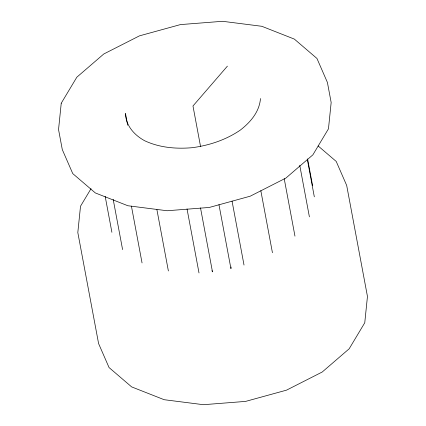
<?xml version="1.0" encoding="UTF-8"?>
<svg xmlns="http://www.w3.org/2000/svg" width="426" height="426" viewBox="0 0 426 426"><rect width="100%" height="100%" fill="white"/><g stroke="black" fill="none" stroke-linecap="round" stroke-linejoin="round"><path stroke-width="0.64" d="M231.126 266.99L230.935 268.652L218.959 204.661M260.478 98.534C259.439 111.889 250.355 122.374 240.157 130.207C225.855 139.914 209.257 145.431 192.195 147.7C176.06 149.084 159.516 147.689 144.691 140.756C134.398 135.17 125.755 125.691 125.468 113.449L127.667 125.191M91.02 188.686L80.514 206.232L77.814 232.537L98.592 343.558L109.056 367.558L131.655 386.904L164.175 399.705L203.436 404.7L245.594 401.404L286.522 390.147L322.21 372.02L349.171 348.798L364.762 322.764L367.457 296.459L346.684 185.438L336.22 161.438L318.142 145.958M227.399 66.142L192.973 105.989L200.555 146.512M211.94 270.675L212.483 271.884L200.508 207.893M307.588 158.898L312.599 185.672M307.359 159.622L314.324 196.844M299.744 165.288L309.398 216.871M284.211 178.67L294.968 236.132M260.829 190.699L272.438 252.735M232.042 201.061L244.018 265.052M187.035 208.942L199.011 272.938M156.896 209.581L168.382 270.963M131.416 206.109L142.05 262.922M113.178 199.32L122.587 249.599M105.179 196.386L111.9 232.303M61.237 103.236L58.543 129.541L62.297 149.606L72.761 173.606L95.355 192.951L127.88 205.747L167.141 210.748L209.294 207.451L250.222 196.189L285.915 178.063L312.876 154.846L328.467 128.812L331.162 102.506L327.408 82.442L316.944 58.442L294.345 39.096L261.825 26.295L222.564 21.3L180.406 24.596L139.478 35.853L103.79 53.98L76.829 77.202L61.237 103.236"/></g></svg>
